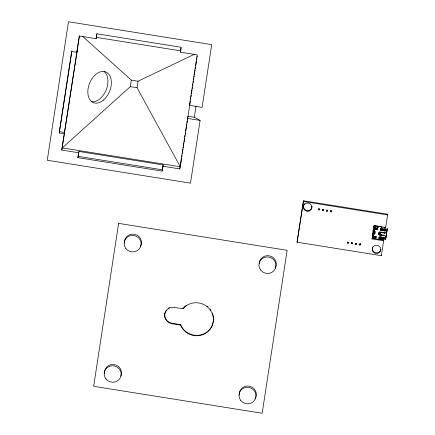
<?xml version="1.0" encoding="UTF-8"?>
<svg xmlns="http://www.w3.org/2000/svg" width="435" height="435" viewBox="0 0 435 435"><rect width="100%" height="100%" fill="white"/><g stroke="black" fill="none" stroke-linecap="round" stroke-linejoin="round"><path stroke-width="0.65" d="M373.567 236.123L372.567 235.939L372.512 236.368M381.669 227.565L381.761 226.994L379.015 226.581M64.271 133.757L59.214 132.952L71.699 51.477L76.756 52.287L77.082 50.993L61.775 150.053L78.626 152.75L78.952 151.456L163.201 164.925L162.549 169.199M59.214 132.952L71.927 50.851M76.756 52.287L79.252 35.991L96.102 38.682L96.989 33.723M79.491 35.849L61.775 150.053M77.876 157.639L78.202 156.344L162.456 169.813L162.125 171.102L77.876 157.639L78.626 152.75M96.102 38.682L96.853 33.794L181.101 47.263L180.351 52.151L197.202 54.848L189.464 105.362L202.101 107.38L211.714 44.647L68.485 21.75L47.263 160.254L190.492 183.151L200.105 120.413L194.331 117.249L188.012 116.243L179.726 168.91L162.875 166.213L162.125 171.102M78.202 156.344L78.952 151.456M179.726 168.91L180.269 166.752L62.319 147.9L130.31 86.641L131.305 80.122L82.324 36.105M180.269 166.752L137.047 87.718L138.047 81.198L194.706 54.147M180.351 52.151L181.15 47.806M180.476 165.425L181.596 158.112M181.797 156.785L182.004 155.453M182.308 153.463L182.917 149.471M183.124 148.145L183.325 146.812M183.532 145.486L183.836 143.49M184.038 142.163L184.652 138.172M184.853 136.846L185.06 135.513M185.261 134.187L185.566 132.191M185.772 130.864L186.381 126.873M186.588 125.546L186.789 124.214M186.996 122.887L187.3 120.892M187.501 119.565L189.91 103.856M190.008 103.204L190.312 101.208M190.519 99.881L190.72 98.549M190.927 97.222L191.231 95.227M191.433 93.9L191.639 92.568M191.84 91.241L192.047 89.909M192.248 88.582L192.455 87.25M192.656 85.923L192.961 83.928M193.167 82.601L193.368 81.269M193.575 79.942L193.776 78.61M193.983 77.283L194.184 75.951M194.391 74.624L194.695 72.629M194.896 71.302L195.103 69.97M195.304 68.643L195.511 67.311M195.712 65.984L196.424 61.33M196.631 60.003L196.832 58.671M197.039 57.344L197.24 56.012M194.331 117.249L196.027 106.167M381.495 254.981L381.321 255.666L297.067 242.203L303.483 200.774L387.737 214.243L385.627 227.543L374.089 225.7L372.061 238.929L383.599 240.772L383.779 240.087L372.235 238.239L372.061 238.929M303.483 200.774L297.067 242.203M318.502 209.806L318.654 208.811L319.687 208.974L319.535 209.975L318.502 209.806L319.687 208.974M322.455 210.437L322.607 209.436L323.64 209.599L323.488 210.6L322.455 210.437L323.64 209.599M326.408 211.073L326.56 210.072L327.593 210.241L327.441 211.236L326.408 211.073L327.593 210.241M330.361 211.698L330.518 210.698L331.546 210.866L331.394 211.861L330.361 211.698L331.546 210.866M347.266 243.034L347.418 242.034L348.451 242.203L348.299 243.198L347.266 243.034L348.451 242.203M351.219 243.66L351.371 242.665L352.404 242.828L352.252 243.828L351.219 243.66L352.404 242.828M355.172 244.296L355.324 243.301L356.357 243.464L356.205 244.465L355.172 244.296L356.357 243.464M359.131 244.927L359.283 243.926L360.31 244.095L360.158 245.09L359.131 244.927L360.31 244.095M360.539 243.393L360.158 245.09L359.283 243.926M372.235 238.239L373.551 229.642M373.752 228.315L374.16 225.673M372.92 235.34L372.681 236.912A0.642 0.62 14.2 0 0 372.806 237.32M373.029 234.443L373.333 232.437M373.437 231.768L373.747 229.762M374.53 228.516L373.953 228.424L374.345 226.042A0.642 0.62 14.2 0 1 375.008 225.575L376.074 225.934M373.366 235.852L372.768 235.852A1.185 0.31 8.7 0 0 373.415 236.243L374.475 228.609L373.877 228.609A1.185 0.31 8.7 0 0 374.53 229L374.475 228.609M374.606 227.771L374.002 227.771A1.185 0.31 8.7 0 0 374.655 228.163L374.752 226.798L378.548 227.244L376.144 226.858M374.839 226.657L373.17 237.885L373.241 237.619M374.04 232.72L373.975 233.133L374.176 232.165M374.285 233.089L374.176 232.143M374.317 230.903L374.519 229.936L374.453 230.332L373.067 230.11M374.551 229.375L374.486 229.789L374.627 229.24M374.823 227.434L374.943 226.668L374.752 227.538M374.872 227.684L375.046 226.57L374.72 227.858M374.665 230.512L374.269 230.349L374.388 229.859L374.693 230.441M374.481 234.133L374.905 231.344L375.193 231.393L374.769 234.177L374.481 234.133L375.019 232.638M375.682 238.081L375.595 238.636L373.002 238.222A0.642 0.62 14.2 0 1 372.512 237.575L374.176 226.706A0.642 0.62 14.2 0 1 374.839 226.238L377.433 226.651L377.346 227.211L377.602 225.988L377.515 226.548M376.172 237.543L374.008 237.195L376.172 237.543L376.318 236.635L374.138 236.363L376.318 236.635M377.411 229.462L375.247 229.114L377.411 229.462L377.558 228.549L375.378 228.277L377.558 228.549M378.803 234.824L384.605 235.596L378.803 234.824L379.228 232.034L384.997 233.019M378.841 234.677L379.266 231.888M384.089 238.94L379.01 238.282L379.222 236.89L384.306 237.548L379.891 236.841M384.91 229.365L380.5 228.658L380.25 230.202L385.29 231.007L380.913 230.153M380.244 238.021L379.092 237.853L379.01 238.282M380.456 228.935C389.265 230.077 383.164 230.3 380.5 228.658M382.555 239.337L382.637 238.777M384.1 230.001L384.279 228.837M383.583 238.733L383.724 237.907L383.268 237.608L383.099 238.592L383.583 238.733L381.403 238.19M380.293 229.919L384.823 230.648L384.959 229.827M381.321 255.666L383.779 240.087M384.051 239.087L384.306 237.548M384.567 235.743L384.632 235.389L381.751 234.927A1.251 0.326 8.7 0 0 380.554 234.677M379.445 234.557L379.809 232.187L380.494 232.453A1.251 0.326 8.7 0 1 382.077 232.703L384.959 233.165L385.029 232.807L383.746 232.605M385.29 231.007L385.54 229.462L380.462 228.805M385.089 232.763L385.154 232.344M385.867 237.608L387.291 228.516L385.415 239.859L385.573 239.245M384.241 227.255L384.116 227.956M385.872 237.793L385.791 238.124M385.85 237.673L385.589 239.179M374.062 226.2L374.035 226.325A1.37 0.353 8.7 0 1 374.404 226.417M162.875 166.213L163.201 164.925M189.464 105.362L189.872 103.742M164.696 314.2A8.537 8.238 14.2 0 1 174.37 307.398L183.004 308.779A17.068 16.481 14.2 0 1 209.094 308.507A17.068 16.481 14.2 0 1 205.271 333.476A17.068 16.481 14.2 0 1 180.509 325.075L171.874 323.694A8.537 8.238 14.2 0 1 164.696 314.2L164.805 313.771M171.874 323.694L171.983 323.265A8.537 8.238 14.2 0 1 166.561 309.878M183.004 308.779L183.119 308.35M180.509 325.075L180.617 324.646L171.983 323.265M319.535 209.975L319.094 209.387M323.488 210.6L323.047 210.013M327.441 211.236L327 210.649M331.394 211.861L330.953 211.274M348.299 243.198L347.859 242.61M352.252 243.828L351.812 243.241M356.205 244.465L355.765 243.877M374.676 229.903L374.655 230.436L374.736 229.968M372.817 237.988L372.235 238.048L372.817 237.988A0.549 0.527 14.2 0 1 372.925 237.738M374.214 232.611L374.203 232.072M374.149 233.029L374.274 232.551M373.273 237.282L373.36 236.852M373.415 236.629L373.638 235.765M379.092 237.853L383.137 238.445M380.739 239.255L380.163 239.315L380.739 239.255A0.549 0.527 14.2 0 1 380.853 239.005M384.203 227.402L384.023 228.119L384.339 228.054M387.737 214.243L387.563 214.933L303.309 201.465M381.821 239.429L382.321 239.663L381.821 239.429A0.549 0.527 14.2 0 0 381.718 239.032M384.507 229.528L384.339 230.512L384.823 230.648M382.778 238.228L382.479 238.315M385.627 227.543L385.801 226.852M383.724 237.907L383.268 237.608M384.959 233.165L385.122 232.633M386.992 229.626L387.134 229.071L385.872 237.564M385.66 238.684L385.519 239.239L378.624 238.135M381.789 227.043L382.044 227.054M376.906 225.977L376.444 225.993M380.908 229.859L383.219 230.197M379.798 237.102L382.109 237.439M379.179 237.167L383.23 237.755M96.429 37.394L180.683 50.857M131.305 80.122L138.047 81.198M130.31 86.641L137.047 87.718M187.469 118.396L200.105 120.413M59.541 131.658L64.597 132.468M377.216 226.129L378.439 226.325M384.904 228.44L386.062 228.625M380.766 228.631L382.104 228.843M380.875 229.066L382.158 229.267M384.083 229.577L385.366 229.783M374.024 228.13L374.6 228.223M384.632 230.05L385.916 230.251M372.969 230.017L373.975 230.18M372.86 230.713L373.866 230.876M380.549 232.094L382.468 232.399M372.898 231.224L374.144 231.425M374.394 232.198L374.04 232.121L373.926 232.567L374.323 232.741M378.956 232.921L380.277 233.133M374.111 232.562L373.861 232.997L374.258 233.16M378.847 233.622L380.174 233.834M378.782 234.041L380.108 234.247M372.452 233.361L373.464 233.524M373.844 237.717L375.046 237.907M375.035 237.978L373.089 237.668L373.235 236.689L372.637 236.689A1.185 0.31 8.7 0 0 373.29 237.08M374.769 229.816L374.377 229.653M374.241 232.638L374.176 233.057M355.324 243.301L355.748 243.937M330.518 210.698L330.943 211.334M351.371 242.665L351.795 243.295M326.56 210.072L326.984 210.709M347.418 242.034L347.842 242.67M322.607 209.436L323.031 210.072M318.654 208.811L319.078 209.442M104.057 71.509A16.557 10.783 -68 0 1 106.08 90.235A16.557 10.783 -68 0 1 91.432 101.676M259.265 263.632A8.537 8.238 14.2 0 1 270.119 256.003A8.537 8.238 14.2 0 1 275.089 268.264M213.444 317.827A17.068 16.481 14.2 0 1 200.296 334.983A17.068 16.481 14.2 0 1 180.617 324.646M183.516 307.882A17.068 16.481 14.2 0 1 186.31 305.403M207.049 306.066A17.068 16.481 14.2 0 1 208.012 306.882M210.143 309.214A17.068 16.481 14.2 0 1 210.861 310.237M212.302 313.015A17.068 16.481 14.2 0 1 213.384 317.213M168.155 308.404A8.537 8.238 14.2 0 1 169.59 307.594M239.348 395.067A8.537 8.238 14.2 0 1 249.603 386.22A8.537 8.238 14.2 0 1 255.117 398.623M124.519 243.165A8.537 8.238 14.2 0 1 134.779 234.313A8.537 8.238 14.2 0 1 140.287 246.716M104.547 373.524A8.537 8.238 14.2 0 1 114.253 364.568A8.537 8.238 14.2 0 1 120.821 376.123M380.886 249.358A4.268 4.122 14.2 0 1 375.508 252.637A4.268 4.122 14.2 0 1 372.768 246.982M312.015 206.195A4.268 4.122 14.2 0 1 308.127 210.589L307.018 210.518A4.268 4.122 14.2 0 1 303.581 205.668M303.918 204.646A4.268 4.122 14.2 0 1 304.522 203.749M382.316 235.368A5.932 1.539 8.7 0 1 381.31 235.232M379.363 234.829A5.932 1.539 8.7 0 1 378.912 234.704M382.283 235.291A5.633 1.463 8.7 0 1 381.326 235.161M379.325 232.85A5.633 1.463 8.7 0 1 378.923 232.73M380.174 232.714A5.932 1.539 8.7 0 1 379.255 232.475M380.108 233.133A5.932 1.539 8.7 0 1 379.189 232.894M380.005 233.829A5.932 1.539 8.7 0 1 378.64 233.459M379.94 234.247A5.932 1.539 8.7 0 1 378.58 233.878M380.098 233.769A5.633 1.463 8.7 0 1 379.646 233.66M382.729 232.366A5.633 1.463 8.7 0 1 381.778 232.236M382.762 232.442A5.932 1.539 8.7 0 1 381.756 232.306M382.49 230.773A5.633 1.463 8.7 0 1 381.533 230.621M381.99 230.773A5.932 1.539 8.7 0 1 381.495 230.686M374.116 225.787A1.37 0.353 8.7 0 1 374.742 225.934M374.812 226.543A1.37 0.353 8.7 0 1 375.008 226.624M372.556 235.96A1.37 0.353 8.7 0 1 373.54 236.238M372.474 236.515A1.37 0.353 8.7 0 1 373.018 236.635M380.701 239.402A0.549 0.527 14.2 0 1 380.919 239.06M381.462 239.005A0.549 0.527 14.2 0 1 381.783 239.576M372.779 238.135A0.549 0.527 14.2 0 1 372.991 237.793M380.13 234.818A1.251 0.326 8.7 0 1 381.718 235.074M381.343 232.355A1.251 0.326 8.7 0 1 382.115 232.556M118.624 223.367L93.661 386.313L262.164 413.25L287.133 250.304L118.624 223.367M307.953 211.279L306.844 211.209A4.268 4.122 14.2 0 1 304.119 204.722A4.268 4.122 14.2 0 1 311.297 205.168A4.268 4.122 14.2 0 1 307.953 211.279M103.258 100.257A16.557 10.783 -68 0 0 107.456 72.884A16.557 10.783 -68 0 0 88.077 88.735A16.557 10.783 -68 0 0 103.258 100.257M125.813 248.456A8.537 8.238 14.2 0 0 140.467 247.058A8.537 8.238 14.2 0 0 131.68 235.433A8.537 8.238 14.2 0 0 125.813 248.456M260.614 270.005A8.537 8.238 14.2 0 0 275.268 268.607A8.537 8.238 14.2 0 0 266.481 256.976A8.537 8.238 14.2 0 0 260.614 270.005M240.642 400.363A8.537 8.238 14.2 0 0 255.296 398.966A8.537 8.238 14.2 0 0 246.509 387.335A8.537 8.238 14.2 0 0 240.642 400.363M105.841 378.814A8.537 8.238 14.2 0 0 120.495 377.417A8.537 8.238 14.2 0 0 111.703 365.786A8.537 8.238 14.2 0 0 105.841 378.814M373.078 251.783A4.268 4.122 14.2 0 0 380.407 251.082A4.268 4.122 14.2 0 0 376.014 245.269A4.268 4.122 14.2 0 0 373.078 251.783"/></g></svg>
